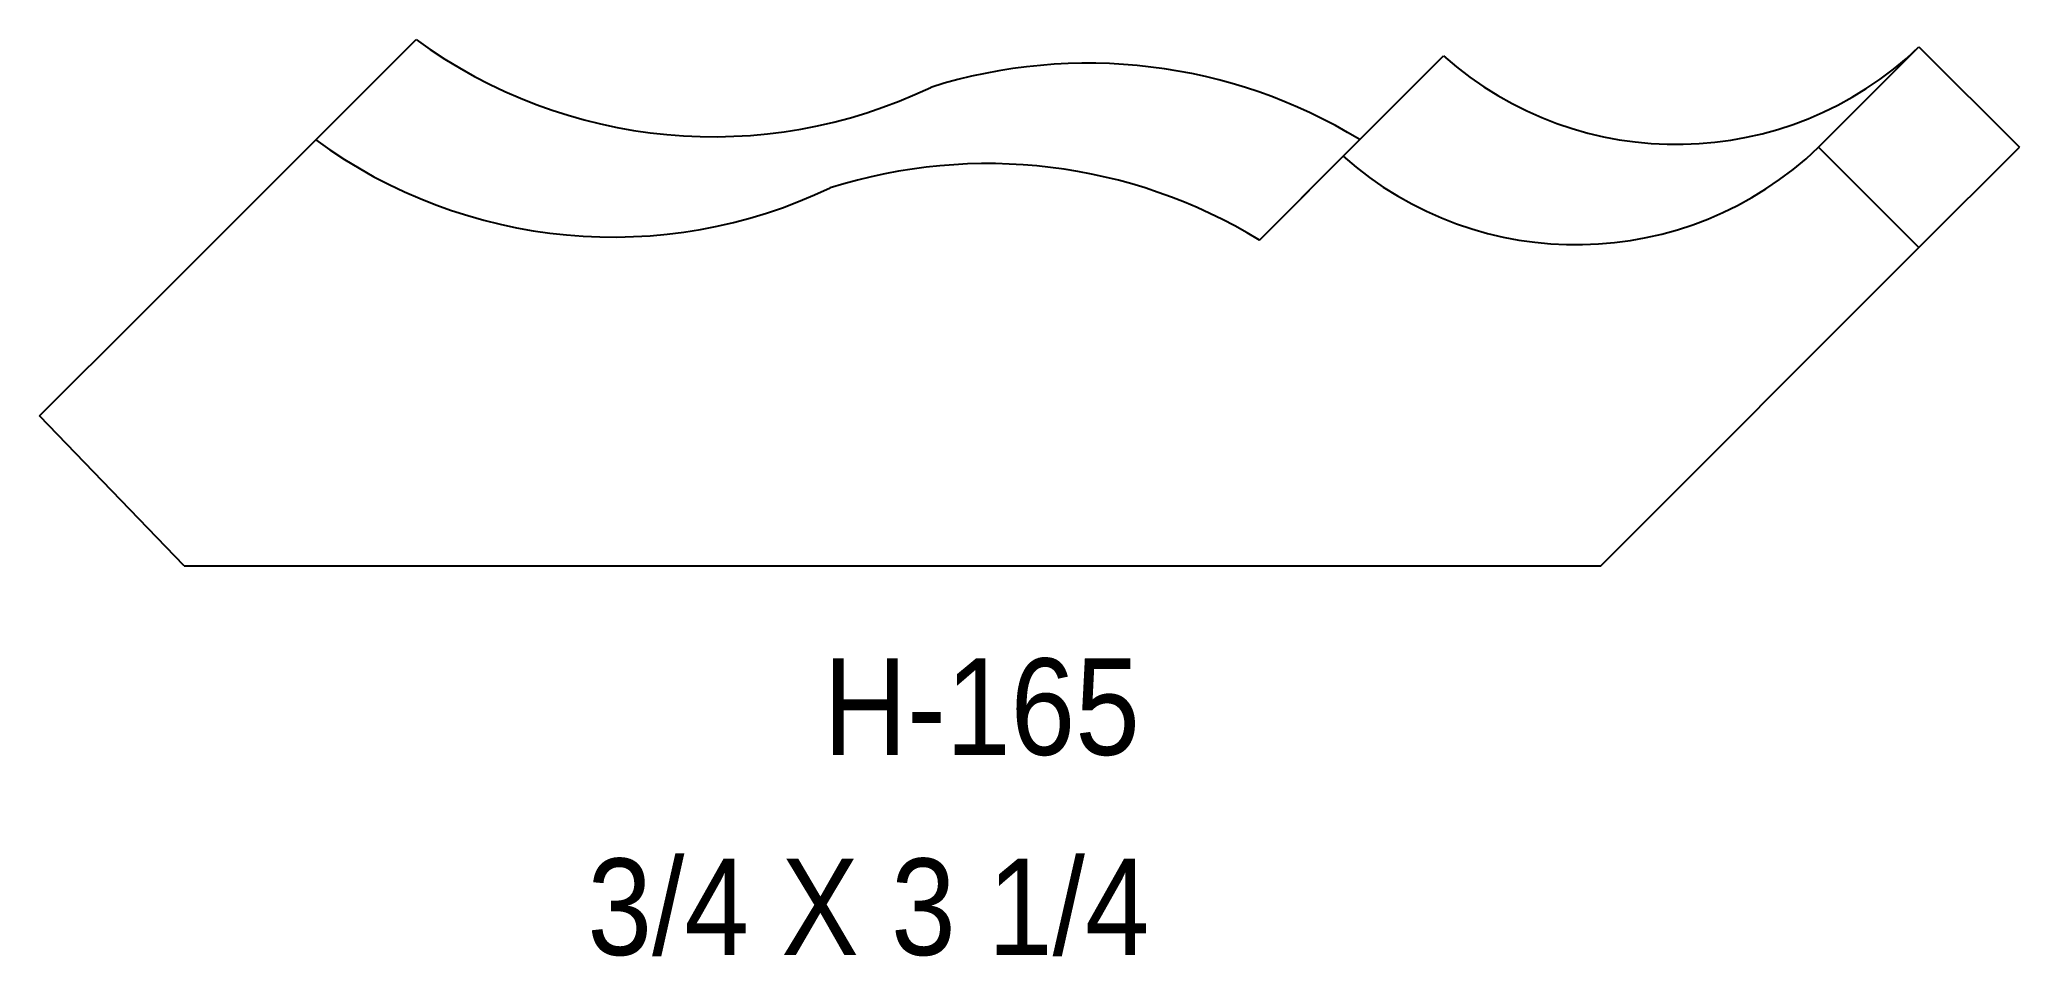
# Model space of a CAD drawing. Extents: x 63.14 to 66.63, y 154.64 to 156.25.
import ezdxf

# ---------------------------------------------------------------- set-up
doc = ezdxf.new("R2010")
doc.units = 0
doc.header["$LTSCALE"] = 5
doc.layers.add('PROFILE', color=7, linetype='CONTINUOUS')
doc.styles.add('TXT', font='TXT', dxfattribs={"height": 3.5})

msp = doc.modelspace()

# ---------------------------------------------------------------- linework, layer by layer
at = {"layer": 'PROFILE', "color": 1, "linetype": 'CONTINUOUS'}
for p, q in [((63.3199, 155.7668), (63.8059, 156.2529)), ((63.6292, 156.0761), (63.8059, 156.2529)), ((65.4376, 156.0474), (65.6144, 156.2241)), ((65.4669, 156.0767), (65.6144, 156.2241)), ((66.2744, 156.0632), (66.4511, 156.24)), ((66.4511, 156.24), (66.6279, 156.0632)), ((65.2902, 155.8999), (65.4669, 156.0767)), ((65.2902, 155.8999), (65.4376, 156.0474)), ((66.2744, 156.0632), (66.4511, 155.8865)), ((66.4511, 155.8865), (66.6279, 156.0632)), ((65.8909, 155.3263), (66.4511, 155.8865)), ((63.1431, 155.5901), (63.3199, 155.7668)), ((63.3979, 155.3263), (63.1431, 155.5901)), ((63.3979, 155.3263), (65.8909, 155.3263))]:
    msp.add_line(p, q, dxfattribs=at)
for centre, major_axis, start_param, end_param in [((64.3291, 156.9674), (0, 0.8856), -3.773587, -2.694953), ((64.9881, 155.2924), (0, 0.9189), -0.548092, 0.305615), ((66.0241, 156.6856), (0.6172, 0), -2.296899, -0.806766), ((64.1524, 156.7907), (0.8856, 0), -2.202791, -1.124156), ((64.8114, 155.1156), (0, 0.9189), -0.548092, 0.305615), ((65.8474, 156.5089), (0.6172, 0), -2.296899, -0.806766)]:
    msp.add_ellipse(centre, major_axis=major_axis, ratio=1, start_param=start_param, end_param=end_param, dxfattribs=at)

# ---------------------------------------------------------------- texts
at = {"layer": 'PROFILE', "color": 1, "linetype": 'CONTINUOUS', "style": 'TXT', "width": 0.9}
for s, height, p in [('H-165', 0.16996, (64.5226, 154.9933)), ('3/4 X 3 1/4', 0.169956, (64.1074, 154.6409))]:
    msp.add_text(s, height=height, dxfattribs=at).set_placement(p)

doc.saveas('drawing.dxf')
